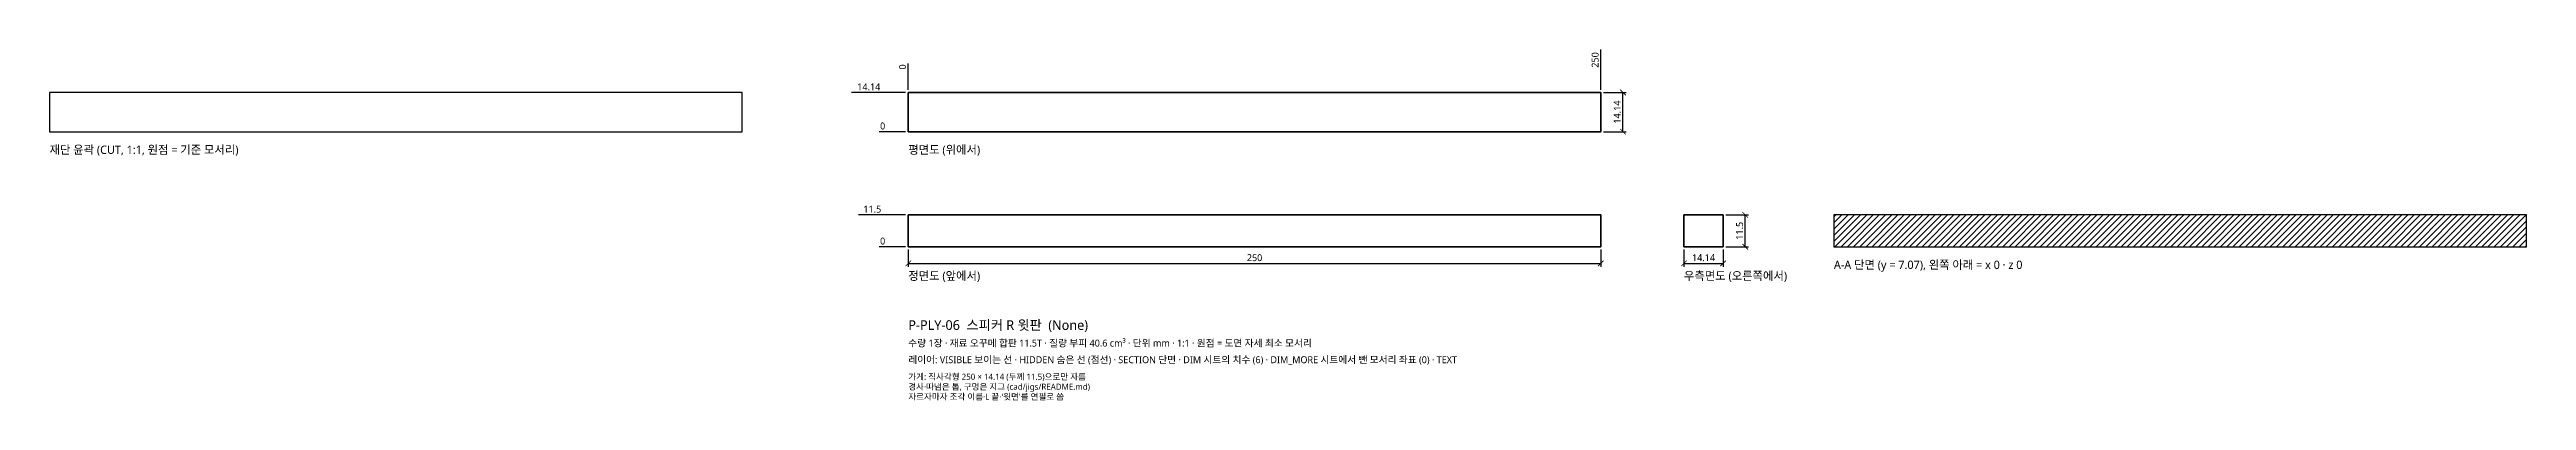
# Model space of a CAD drawing. Header units: millimetres. Extents: x -310 to 584, y -55 to 71.
import ezdxf

# ---------------------------------------------------------------- set-up
doc = ezdxf.new("R2010")
doc.units = ezdxf.units.MM
doc.layers.add('CUT', color=1, linetype='CONTINUOUS')
for name, color, linetype, lineweight in [('DIM', 4, 'CONTINUOUS', 13), ('SECTION', 5, 'CONTINUOUS', 25), ('TEXT', 7, 'CONTINUOUS', 18), ('VISIBLE', 7, 'CONTINUOUS', 35)]:
    doc.layers.add(name, color=color, linetype=linetype, lineweight=lineweight)
doc.styles.add('KR', font='malgun.ttf')
doc.dimstyles.new('TOCCATA', dxfattribs={"dimtxt": 2.5, "dimasz": 2, "dimexe": 1.2, "dimexo": 1, "dimgap": 0.8, "dimtad": 1, "dimdsep": 46, "dimtxsty": 'KR', "dimblk": 'ARCHTICK', "dimcen": 2.5, "dimazin": 3, "dimtfac": 0.5, "dimtmove": 2, "dimatfit": 3})

# ---------------------------------------------------------------- blocks, each defined once
blk = doc.blocks.new('_ARCHTICK')
at = {"color": 0, "linetype": 'BYBLOCK', "const_width": 0.15}
blk.add_lwpolyline([(-0.5, -0.5), (0.5, 0.5)], dxfattribs=at)

msp = doc.modelspace()

# ---------------------------------------------------------------- hatches: boundary and pattern name
at = {"layer": 'SECTION'}
h = msp.add_hatch(dxfattribs=at)
h.set_pattern_fill('ANSI31', scale=0.5)
h.paths.add_polyline_path([(584.139, 11.5), (334.139, 11.5), (334.139, 0), (584.139, 0)])

# ---------------------------------------------------------------- linework, layer by layer
at = {"layer": 'CUT'}
msp.add_lwpolyline([(-60, 55.639), (-310, 55.639), (-310, 41.5), (-60, 41.5)], close=True, dxfattribs=at)
at = {"layer": 'SECTION'}
msp.add_lwpolyline([(584.139, 11.5), (334.139, 11.5), (334.139, 0), (584.139, 0)], close=True, dxfattribs=at)
at = {"layer": 'VISIBLE'}
for points in [[(0, 41.5), (0, 55.639), (250, 55.639), (250, 41.5), (0, 41.5)], [(0, 0), (0, 11.5), (250, 11.5), (250, 0), (0, 0)], [(280, 0), (280, 11.5), (294.139, 11.5), (294.139, 0), (280, 0)]]:
    msp.add_lwpolyline(points, dxfattribs=at)

# ---------------------------------------------------------------- texts
at = {"layer": 'CUT', "style": 'KR'}
msp.add_text('재단 윤곽 (CUT, 1:1, 원점 = 기준 모서리)', height=3, dxfattribs=at).set_placement((-310, 33.5))
at = {"layer": 'TEXT', "style": 'KR'}
for s, height, p in [('평면도 (위에서)', 3, (0, 33.5)), ('정면도 (앞에서)', 3, (0, -12)), ('우측면도 (오른쪽에서)', 3, (280, -12)), ('A-A 단면 (y = 7.07), 왼쪽 아래 = x 0 · z 0', 3, (334.139, -8)), ('P-PLY-06  스피커 R 윗판  (None)', 3.5, (0, -30)), ('수량 1장 · 재료 오꾸메 합판 11.5T · 질량 부피 40.6 cm³ · 단위 mm · 1:1 · 원점 = 도면 자세 최소 모서리', 2.5, (0, -36)), ('레이어: VISIBLE 보이는 선 · HIDDEN 숨은 선 (점선) · SECTION 단면 · DIM 시트의 치수 (6) · DIM_MORE 시트에서 뺀 모서리 좌표 (0) · TEXT', 2.5, (0, -42)), ("자르자마자 조각 이름·L 끝·'윗면'를 연필로 씀", 2.2, (0, -55.2)), ('가게: 직사각형 250 × 14.14 (두께 11.5)으로만 자름', 2.2, (0, -48)), ('경사·따냄은 톱, 구멍은 지그 (cad/jigs/README.md)', 2.2, (0, -51.6))]:
    msp.add_text(s, height=height, dxfattribs=at).set_placement(p)

# ---------------------------------------------------------------- dimensions: what is measured, and where the dimension line sits
at = {"layer": 'DIM'}
for feature_location, offset, dtype, origin in [((0, 55.638833513), (0, 8), 1, (0, 41.5)), ((250, 55.639), (0, 8), 1, (0, 41.5)), ((0, 55.64), (-8, 0), 0, (0, 41.5)), ((0, 41.5), (-8, 0), 0, (0, 41.5)), ((0, 11.5), (-8, 0), 0, (0, 0)), ((0, 0), (-8, 0), 0, (0, 0))]:
    msp.add_ordinate_dim(feature_location=feature_location, offset=offset, dtype=dtype, origin=origin, dimstyle='TOCCATA', dxfattribs=at).render()
for base, p1, p2 in [((258, 41.5), (250, 41.5), (250, 55.639)), ((302.139, 0), (294.139, 0), (294.139, 11.5))]:
    msp.add_linear_dim(base=base, p1=p1, p2=p2, angle=90, dimstyle='TOCCATA', dxfattribs=at).render()
for base, p1, p2 in [((0, -6), (0, 0), (250, 0)), ((280, -6), (280, 0), (294.139, 0))]:
    msp.add_linear_dim(base=base, p1=p1, p2=p2, dimstyle='TOCCATA', dxfattribs=at).render()

doc.saveas('drawing.dxf')
